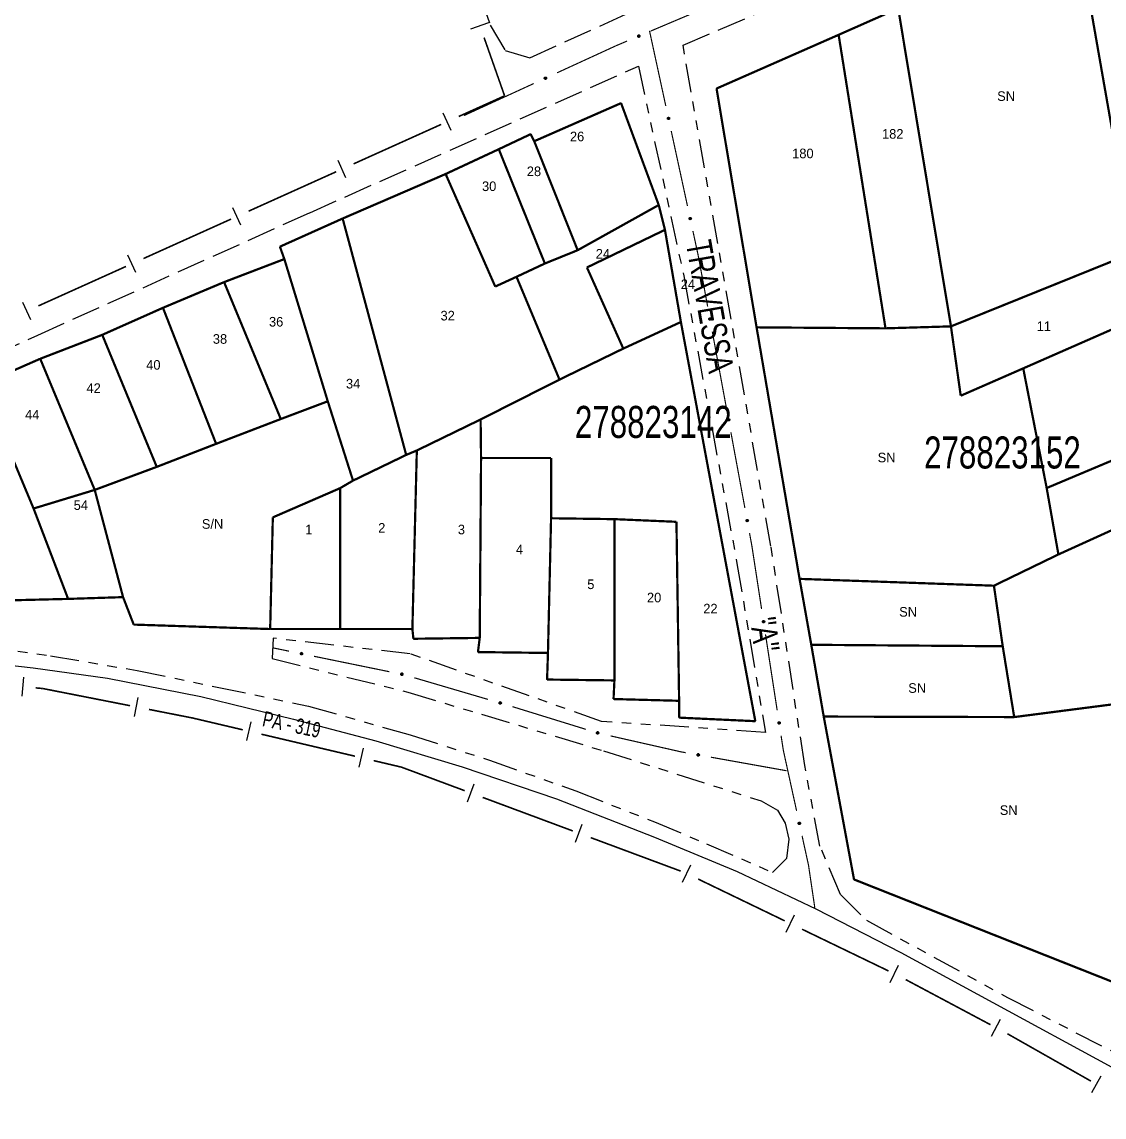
# Model space of a CAD drawing. Extents: x 205807 to 207855, y 4874692 to 4876446.
# Drawn here: x 205951.2 to 206120.2, y 4875105.5 to 4875276.6 of the extents above; entities that cross this region are included whole.
import ezdxf
from ezdxf.enums import TextEntityAlignment as Align

# ---------------------------------------------------------------- set-up
doc = ezdxf.new("R2010")
doc.units = 0
doc.header["$LTSCALE"] = 1.5
doc.header["$MEASUREMENT"] = 0
doc.linetypes.add('TRACO_11', pattern=[8, 3, -1, 3, -1])
doc.linetypes.add('TRACO_25', pattern=[8, 3, -1, 1, -1, 1, -1])
for name, color, linetype in [('CD_MALHA_LOTES', 7, 'CONTINUOUS'), ('CD_TXT_QUADRA', 7, 'CONTINUOUS'), ('LM-LIM-SETORES-BAIRROS', 250, 'CONTINUOUS'), ('RU-QUADRA', 210, 'CONTINUOUS'), ('SV-EIXO-RUA-N-PAV', 6, 'CONTINUOUS'), ('SV-EIXO-RUA-PAV', 20, 'CONTINUOUS'), ('SV-FX-DOM-EST', 20, 'CONTINUOUS'), ('SV-ROD-ESTADUAIS', 20, 'CONTINUOUS'), ('SV-RUA-NAO-PAV', 7, 'CONTINUOUS'), ('SV-RUA-PAVIM', 7, 'CONTINUOUS'), ('SV-TXT-ROD-EST', 7, 'CONTINUOUS'), ('SV-TXT-RUA-N-PAV', 7, 'CONTINUOUS'), ('Th_NmrPort', 1, 'CONTINUOUS')]:
    doc.layers.add(name, color=color, linetype=linetype)
doc.styles.add('ARIAL', font='ARIAL.SHX')

msp = doc.modelspace()

# ---------------------------------------------------------------- linework, layer by layer
at = {"layer": 'CD_MALHA_LOTES', "linetype": 'Continuous', "const_width": 0.35, "flags": 128}
for points in [[(206115.923792, 4875291.033354), (206124.771216, 4875240.542019)], [(206078.703593, 4875274.55884), (206088.008643, 4875278.677468)], [(206096.2459, 4875229.025113), (206088.008643, 4875278.677468)], [(206059.635868, 4875266.169041), (206078.703593, 4875274.55884)], [(206086.0256, 4875228.72003), (206078.703593, 4875274.55884)], [(206065.890082, 4875228.872571), (206059.635868, 4875266.169041)], [(206031.164807, 4875257.941219), (206044.726873, 4875263.891922)], [(206044.726873, 4875263.891922), (206050.608382, 4875247.977252)], [(206025.629269, 4875256.695723), (206030.611253, 4875259.048327)], [(206030.611253, 4875259.048327), (206031.164807, 4875257.941219)], [(206037.94584, 4875240.919442), (206031.164807, 4875257.941219)], [(206017.325963, 4875252.820847), (206025.629269, 4875256.695723)], [(206032.825468, 4875238.843615), (206025.629269, 4875256.695723)], [(206001.24346, 4875245.869037), (206017.325963, 4875252.820847)], [(206025.075716, 4875235.245516), (206017.325963, 4875252.820847)], [(206050.608382, 4875247.977252), (206037.94584, 4875240.919442)], [(206050.608382, 4875247.977252), (206051.577101, 4875244.102376)], [(205991.447326, 4875241.472996), (206001.24346, 4875245.869037)], [(206011.167678, 4875208.951713), (206001.24346, 4875245.869037)], [(206039.397446, 4875238.225284), (206051.577101, 4875244.102376)], [(206051.577101, 4875244.102376), (206054.068093, 4875229.709979)], [(205992.139268, 4875239.535558), (205991.447326, 4875241.472996)], [(206032.825468, 4875238.843615), (206037.94584, 4875240.919442)], [(206096.2459, 4875229.025113), (206124.771216, 4875240.542019)], [(205982.728854, 4875235.937458), (205992.139268, 4875239.535558)], [(205998.920301, 4875217.324214), (205992.139268, 4875239.535558)], [(206028.397038, 4875236.767789), (206032.825468, 4875238.843615)], [(206045.072845, 4875225.558326), (206039.397446, 4875238.225284)], [(206028.397038, 4875236.767789), (206025.075716, 4875235.245516)], [(206035.108877, 4875220.71473), (206028.397038, 4875236.767789)], [(205973.180052, 4875231.924194), (205982.728854, 4875235.937458)], [(205991.585714, 4875214.556445), (205982.728854, 4875235.937458)], [(205963.700445, 4875227.703346), (205973.180052, 4875231.924194)], [(205981.483358, 4875210.681569), (205973.180052, 4875231.924194)], [(206054.068093, 4875229.709979), (206045.072845, 4875225.558326)], [(206054.068093, 4875229.709979), (206065.692721, 4875167.365988)], [(206107.533993, 4875222.465816), (206126.296634, 4875230.703073)], [(205954.013254, 4875223.966859), (205963.700445, 4875227.703346)], [(205972.211333, 4875207.083469), (205963.700445, 4875227.703346)], [(206072.601921, 4875189.593058), (206065.890082, 4875228.872571)], [(206065.890082, 4875228.872571), (206086.0256, 4875228.72003)], [(206096.2459, 4875229.025113), (206086.0256, 4875228.72003)], [(206097.771318, 4875218.194645), (206096.2459, 4875229.025113)], [(206045.072845, 4875225.558326), (206035.108877, 4875220.71473)], [(205944.879617, 4875219.953594), (205954.013254, 4875223.966859)], [(205962.524143, 4875203.48537), (205954.013254, 4875223.966859)], [(206107.533993, 4875222.465816), (206097.771318, 4875218.194645)], [(206111.194996, 4875203.779446), (206107.533993, 4875222.465816)], [(205952.975341, 4875200.579213), (205944.879617, 4875219.953594)], [(206022.792306, 4875214.487251), (206035.108877, 4875220.71473)], [(205998.920301, 4875217.324214), (205991.585714, 4875214.556445)], [(206002.864372, 4875204.938449), (205998.920301, 4875217.324214)], [(205991.585714, 4875214.556445), (205981.483358, 4875210.681569)], [(206012.828339, 4875209.643655), (206022.792306, 4875214.487251)], [(206022.861501, 4875208.467354), (206022.792306, 4875214.487251)], [(205981.483358, 4875210.681569), (205972.211333, 4875207.083469)], [(206111.194996, 4875203.779446), (206129.500012, 4875211.482806)], [(206002.864372, 4875204.938449), (206011.167678, 4875208.951713)], [(206012.828339, 4875209.643655), (206011.167678, 4875208.951713)], [(206012.136397, 4875181.758386), (206012.828339, 4875209.643655)], [(206022.653918, 4875180.374501), (206022.861501, 4875208.467354)], [(206033.794187, 4875208.467354), (206022.861501, 4875208.467354)], [(206033.794187, 4875199.05694), (206033.794187, 4875208.467354)], [(205962.524143, 4875203.48537), (205972.211333, 4875207.083469)], [(205990.340218, 4875199.195329), (206000.857739, 4875203.762147)], [(206000.857739, 4875203.762147), (206002.864372, 4875204.938449)], [(206000.857739, 4875181.758386), (206000.857739, 4875203.762147)], [(206113.025498, 4875193.406603), (206111.194996, 4875203.779446)], [(205952.975341, 4875200.579213), (205962.524143, 4875203.48537)], [(205966.952573, 4875186.740369), (205962.524143, 4875203.48537)], [(205958.37249, 4875186.463593), (205952.975341, 4875200.579213)], [(206131.330514, 4875201.720131), (206113.025498, 4875193.406603)], [(205989.925053, 4875181.758386), (205990.340218, 4875199.195329)], [(206033.309828, 4875178.021898), (206033.794187, 4875199.05694)], [(206033.794187, 4875199.05694), (206043.68896, 4875198.918552)], [(206043.68896, 4875173.731856), (206043.68896, 4875198.918552)], [(206043.68896, 4875198.918552), (206053.376151, 4875198.503386)], [(206053.376151, 4875198.503386), (206053.791316, 4875170.548922)], [(206102.957739, 4875188.525266), (206113.025498, 4875193.406603)], [(206074.432423, 4875179.296487), (206072.601921, 4875189.593058)], [(206072.601921, 4875189.593058), (206102.957739, 4875188.525266)], [(206104.330615, 4875179.067674), (206102.957739, 4875188.525266)], [(205966.952573, 4875186.740369), (205958.37249, 4875186.463593)], [(205968.613234, 4875182.450328), (205966.952573, 4875186.740369)], [(205958.37249, 4875186.463593), (205947.163027, 4875186.186816)], [(205989.925053, 4875181.758386), (205968.613234, 4875182.450328)], [(206000.857739, 4875181.758386), (205989.925053, 4875181.758386)], [(206012.136397, 4875181.758386), (206000.857739, 4875181.758386)], [(206012.295079, 4875180.236384), (206012.136397, 4875181.758386)], [(206022.653918, 4875180.374501), (206012.274785, 4875180.236113)], [(206012.274785, 4875180.236113), (206012.295079, 4875180.236384)], [(206022.377141, 4875178.160286), (206022.653918, 4875180.374501)], [(206033.309828, 4875178.021898), (206022.377141, 4875178.160286)], [(206076.377331, 4875168.084665), (206074.432423, 4875179.296487)], [(206074.432423, 4875179.296487), (206104.330615, 4875179.067674)], [(206106.122981, 4875168.008394), (206104.330615, 4875179.067674)], [(206033.171439, 4875173.870245), (206033.309828, 4875178.021898)], [(206043.68896, 4875173.731856), (206033.171439, 4875173.870245)], [(206043.550572, 4875170.825699), (206043.68896, 4875173.731856)], [(206136.822018, 4875171.974481), (206106.122981, 4875168.008394)], [(206053.791316, 4875170.548922), (206043.550572, 4875170.825699)], [(206053.791316, 4875167.919542), (206053.791316, 4875170.548922)], [(206065.692721, 4875167.365988), (206053.791316, 4875167.919542)], [(206076.377331, 4875168.084665), (206106.122981, 4875168.008394)], [(206081.106127, 4875142.64832), (206076.377331, 4875168.084665)], [(206145.898255, 4875116.983162), (206081.106127, 4875142.64832)]]:
    msp.add_lwpolyline(points, dxfattribs=at)
at = {"layer": 'LM-LIM-SETORES-BAIRROS'}
for points in [[(206021.256355, 4875275.508403), (206024.086061, 4875276.504778)], [(206018.166315, 4875259.614325), (206016.933817, 4875262.349457)], [(206001.755521, 4875252.219338), (206000.523023, 4875254.95447)], [(205985.344727, 4875244.82435), (205984.112229, 4875247.559482)], [(205968.933933, 4875237.429363), (205967.701435, 4875240.164495)], [(205952.523139, 4875230.034375), (205951.290641, 4875232.769507)], [(205951.184711, 4875171.26004), (205951.462581, 4875174.247144)], [(205968.740594, 4875168.118712), (205969.31966, 4875171.062296)], [(205986.277677, 4875164.329996), (205986.964795, 4875167.250247)], [(206003.799186, 4875160.207288), (206004.486304, 4875163.127539)], [(206020.721995, 4875154.754113), (206021.768693, 4875157.565594)], [(206037.590878, 4875148.473923), (206038.637576, 4875151.285404)], [(206054.320864, 4875142.224908), (206055.625111, 4875144.926563)], [(206070.530794, 4875134.399425), (206071.835041, 4875137.10108)], [(206086.740723, 4875126.573942), (206088.04497, 4875129.275597)], [(206102.590718, 4875118.169711), (206104.000472, 4875120.817842)], [(206118.238537, 4875109.356), (206119.718547, 4875111.965516)]]:
    msp.add_lwpolyline(points, dxfattribs=at)
at = {"layer": 'LM-LIM-SETORES-BAIRROS', "const_width": 0.25}
for points in [[(206023.335458, 4875274.12012), (206026.324584, 4875265.631002)], [(206026.324584, 4875265.631002), (206026.53584, 4875265.031036)], [(206019.373488, 4875261.803557), (206025.755463, 4875264.679385)], [(206025.755463, 4875264.679385), (206026.53584, 4875265.031036)], [(206002.962694, 4875254.408569), (206016.638356, 4875260.571059)], [(205986.5519, 4875247.013582), (206000.227562, 4875253.176071)], [(205970.141106, 4875239.618594), (205983.816768, 4875245.781084)], [(205953.730312, 4875232.223607), (205967.405974, 4875238.386096)], [(205953.315048, 4875172.568345), (205954.310749, 4875172.475722)], [(205954.310749, 4875172.475722), (205954.411005, 4875172.466397)], [(205954.411005, 4875172.466397), (205968.048932, 4875169.783526)], [(205970.992516, 4875169.20446), (205976.879683, 4875168.046329)], [(205976.879683, 4875168.046329), (205977.810973, 4875167.863125)], [(205977.810973, 4875167.863125), (205985.647819, 4875166.019161)], [(205988.56807, 4875165.332043), (206003.169328, 4875161.896453)], [(206006.089579, 4875161.209335), (206009.983248, 4875160.293177)], [(206009.983248, 4875160.293177), (206010.417486, 4875160.191004)], [(206010.417486, 4875160.191004), (206020.308184, 4875156.508753)], [(206023.119664, 4875155.462055), (206037.177067, 4875150.228563)], [(206039.988547, 4875149.181864), (206054.04595, 4875143.948373)], [(206056.774091, 4875142.706238), (206070.282366, 4875136.185002)], [(206072.984021, 4875134.880755), (206086.492295, 4875128.359519)], [(206089.172232, 4875127.012461), (206102.412885, 4875119.963694)], [(206105.061015, 4875118.553941), (206105.06868, 4875118.549861)], [(206105.06868, 4875118.549861), (206118.108704, 4875111.154095)]]:
    msp.add_lwpolyline(points, dxfattribs=at)
at = {"layer": 'RU-QUADRA', "linetype": 'Continuous', "const_width": 0.18, "flags": 128}
msp.add_lwpolyline([(206059.635868, 4875266.169041), (206065.890082, 4875228.872571), (206072.601921, 4875189.593058), (206074.432423, 4875179.296487), (206076.377331, 4875168.084665), (206081.106127, 4875142.64832), (206145.898255, 4875116.983162), (206136.822018, 4875171.974481), (206131.330514, 4875201.720131), (206129.500012, 4875211.482806), (206126.296634, 4875230.703073), (206124.771216, 4875240.542019), (206115.923792, 4875291.033354), (206088.008643, 4875278.677468), (206078.703593, 4875274.55884)], close=True, dxfattribs=at)
msp.add_lwpolyline([(205944.879617, 4875219.953594), (205954.013254, 4875223.966859), (205963.700445, 4875227.703346), (205973.180052, 4875231.924194), (205982.728854, 4875235.937458), (205992.139268, 4875239.535558), (205991.447326, 4875241.472996), (206001.24346, 4875245.869037), (206017.325963, 4875252.820847), (206025.629269, 4875256.695723), (206030.611253, 4875259.048327), (206031.164807, 4875257.941219), (206044.726873, 4875263.891922), (206050.608382, 4875247.977252), (206051.577101, 4875244.102376), (206054.068093, 4875229.709979), (206065.692721, 4875167.365988), (206053.791316, 4875167.919542), (206053.791316, 4875170.548922), (206043.550572, 4875170.825699), (206043.68896, 4875173.731856), (206033.171439, 4875173.870245), (206033.309828, 4875178.021898), (206022.377141, 4875178.160286), (206022.653918, 4875180.374501), (206012.295079, 4875180.236384), (206012.136397, 4875181.758386), (206000.857739, 4875181.758386), (205989.925053, 4875181.758386), (205968.613234, 4875182.450328), (205966.952573, 4875186.740369), (205958.37249, 4875186.463593), (205947.163027, 4875186.186816)], dxfattribs=at)
at = {"layer": 'SV-EIXO-RUA-N-PAV', "const_width": 0.18}
for points in [[(206049.167106, 4875275.183451), (206051.709452, 4875263.455856)], [(206052.5569, 4875259.546658), (206055.099246, 4875247.819063)], [(206055.946694, 4875243.909865), (206056.582281, 4875240.977966)], [(206056.582281, 4875240.977966), (206056.788824, 4875240.025202)], [(206056.788824, 4875240.025202), (206058.247038, 4875232.133692)], [(206058.973864, 4875228.200281), (206061.154342, 4875216.400047)], [(206061.881168, 4875212.466636), (206064.061646, 4875200.666402)], [(206064.788472, 4875196.732991), (206064.970178, 4875195.749638)], [(206064.970178, 4875195.749638), (206065.148128, 4875194.786617)], [(206065.148128, 4875194.786617), (206066.671844, 4875184.882465)], [(206067.280072, 4875180.928978), (206069.104759, 4875169.068517)], [(205990.901731, 4875178.704084), (205990.406117, 4875178.805595)], [(205992.861056, 4875178.302777), (205990.901731, 4875178.704084)], [(206008.535651, 4875175.092317), (205996.779705, 4875177.500162)], [(206023.932674, 4875170.767113), (206012.420288, 4875174.15311)], [(206039.233981, 4875166.091501), (206027.76915, 4875169.635177)], [(206054.084343, 4875162.578711), (206043.097312, 4875165.066341)], [(206069.712987, 4875165.115031), (206070.017102, 4875163.138287)], [(206070.017102, 4875163.138287), (206070.065365, 4875162.824573)], [(206070.065365, 4875162.824573), (206072.138369, 4875153.366492)], [(206054.807703, 4875162.449155), (206054.084343, 4875162.578711)], [(206070.557089, 4875159.628369), (206058.745049, 4875161.743958)], [(206072.994753, 4875149.459241), (206073.851137, 4875145.551991)], [(206073.851137, 4875145.551991), (206073.999155, 4875144.876656)], [(206073.999155, 4875144.876656), (206074.923677, 4875138.636133)], [(206074.923677, 4875138.636133), (206074.982603, 4875138.238385)]]:
    msp.add_lwpolyline(points, dxfattribs=at)
at = {"layer": 'SV-EIXO-RUA-N-PAV'}
for points in [[(206052.210317, 4875261.664998), (206052.251813, 4875261.639112), (206052.282184, 4875261.608378), (206052.300137, 4875261.575455), (206052.308415, 4875261.542224), (206052.313055, 4875261.507274), (206052.309959, 4875261.471004), (206052.297606, 4875261.431511), (206052.27193, 4875261.389702), (206052.238402, 4875261.360659), (206052.207066, 4875261.341332), (206052.172912, 4875261.330704), (206052.138884, 4875261.326766), (206052.101316, 4875261.331228), (206052.061415, 4875261.344137), (206052.02, 4875261.370972), (206051.990432, 4875261.401306), (206051.973903, 4875261.433608), (206051.963437, 4875261.468011), (206051.959127, 4875261.50375), (206051.962372, 4875261.539335), (206051.975442, 4875261.579485), (206052.00247, 4875261.620012), (206052.032388, 4875261.649847), (206052.064449, 4875261.666825), (206052.098551, 4875261.676367), (206052.133549, 4875261.681447), (206052.170138, 4875261.679853), (206052.210317, 4875261.664998)], [(206055.600111, 4875246.028205), (206055.641608, 4875246.002319), (206055.671978, 4875245.971585), (206055.689931, 4875245.938662), (206055.698209, 4875245.905431), (206055.702849, 4875245.870481), (206055.699753, 4875245.834211), (206055.6874, 4875245.794718), (206055.661725, 4875245.752909), (206055.628197, 4875245.723866), (206055.59686, 4875245.704539), (206055.562706, 4875245.693911), (206055.528678, 4875245.689973), (206055.49111, 4875245.694435), (206055.451209, 4875245.707344), (206055.409794, 4875245.734179), (206055.380226, 4875245.764514), (206055.363697, 4875245.796815), (206055.353231, 4875245.831219), (206055.348922, 4875245.866957), (206055.352166, 4875245.902542), (206055.365236, 4875245.942693), (206055.392264, 4875245.983219), (206055.422182, 4875246.013054), (206055.454243, 4875246.030032), (206055.488345, 4875246.039574), (206055.523344, 4875246.044654), (206055.559932, 4875246.04306), (206055.600111, 4875246.028205)], [(206058.692591, 4875230.328278), (206058.733272, 4875230.301127), (206058.762683, 4875230.269475), (206058.779615, 4875230.236014), (206058.786867, 4875230.202545), (206058.79043, 4875230.167468), (206058.78622, 4875230.131312), (206058.772658, 4875230.092216), (206058.745709, 4875230.051217), (206058.711304, 4875230.023219), (206058.679388, 4875230.004864), (206058.644923, 4875229.995293), (206058.61079, 4875229.992402), (206058.573377, 4875229.998018), (206058.533892, 4875230.012148), (206058.493321, 4875230.040244), (206058.4647, 4875230.071473), (206058.449173, 4875230.104268), (206058.43977, 4875230.138977), (206058.436561, 4875230.174831), (206058.440899, 4875230.210299), (206058.455198, 4875230.250029), (206058.483459, 4875230.289705), (206058.51428, 4875230.318606), (206058.546848, 4875230.33459), (206058.581228, 4875230.343078), (206058.616366, 4875230.34708), (206058.652888, 4875230.344361), (206058.692591, 4875230.328278)], [(206061.599895, 4875214.594633), (206061.640576, 4875214.567483), (206061.669987, 4875214.53583), (206061.686919, 4875214.502369), (206061.694171, 4875214.4689), (206061.697734, 4875214.433823), (206061.693524, 4875214.397667), (206061.679962, 4875214.358571), (206061.653013, 4875214.317572), (206061.618608, 4875214.289574), (206061.586692, 4875214.271219), (206061.552227, 4875214.261648), (206061.518094, 4875214.258757), (206061.480681, 4875214.264373), (206061.441196, 4875214.278503), (206061.400625, 4875214.306599), (206061.372004, 4875214.337828), (206061.356477, 4875214.370623), (206061.347074, 4875214.405332), (206061.343865, 4875214.441186), (206061.348203, 4875214.476654), (206061.362501, 4875214.516384), (206061.390763, 4875214.55606), (206061.421584, 4875214.584961), (206061.454152, 4875214.600945), (206061.488532, 4875214.609434), (206061.52367, 4875214.613435), (206061.560192, 4875214.610716), (206061.599895, 4875214.594633)], [(206064.507199, 4875198.860988), (206064.54788, 4875198.833838), (206064.577291, 4875198.802185), (206064.594223, 4875198.768724), (206064.601475, 4875198.735255), (206064.605038, 4875198.700179), (206064.600828, 4875198.664022), (206064.587266, 4875198.624927), (206064.560317, 4875198.583927), (206064.525912, 4875198.555929), (206064.493996, 4875198.537575), (206064.459531, 4875198.528003), (206064.425398, 4875198.525112), (206064.387985, 4875198.530728), (206064.3485, 4875198.544858), (206064.307929, 4875198.572954), (206064.279308, 4875198.604183), (206064.263781, 4875198.636978), (206064.254377, 4875198.671687), (206064.251169, 4875198.707541), (206064.255507, 4875198.743009), (206064.269805, 4875198.782739), (206064.298067, 4875198.822415), (206064.328888, 4875198.851316), (206064.361456, 4875198.8673), (206064.395836, 4875198.875789), (206064.430974, 4875198.87979), (206064.467496, 4875198.877071), (206064.507199, 4875198.860988)], [(206067.062911, 4875183.06447), (206067.102757, 4875183.036109), (206067.131203, 4875183.003586), (206067.147121, 4875182.969631), (206067.153364, 4875182.935959), (206067.15587, 4875182.900791), (206067.150575, 4875182.864777), (206067.135843, 4875182.826108), (206067.107674, 4875182.785937), (206067.072442, 4875182.758987), (206067.039989, 4875182.7416), (206067.005252, 4875182.733069), (206066.971048, 4875182.731206), (206066.93382, 4875182.737943), (206066.894778, 4875182.753255), (206066.855071, 4875182.782558), (206066.827402, 4875182.814633), (206066.812867, 4875182.84788), (206066.804512, 4875182.882856), (206066.802383, 4875182.91879), (206066.807785, 4875182.954113), (206066.823272, 4875182.993394), (206066.852713, 4875183.032202), (206066.88439, 4875183.060164), (206066.917423, 4875183.075161), (206066.952043, 4875183.082612), (206066.987285, 4875183.085555), (206067.023709, 4875183.081739), (206067.062911, 4875183.06447)], [(205994.93905, 4875177.764798), (205994.898617, 4875177.737281), (205994.858239, 4875177.7219), (205994.82087, 4875177.718765), (205994.787126, 4875177.724604), (205994.753276, 4875177.734467), (205994.721343, 4875177.75194), (205994.690196, 4875177.779184), (205994.662308, 4875177.81955), (205994.649271, 4875177.861949), (205994.644237, 4875177.898421), (205994.6483, 4875177.933958), (205994.658432, 4875177.966681), (205994.677679, 4875177.999251), (205994.705596, 4875178.030546), (205994.746865, 4875178.057605), (205994.786553, 4875178.072413), (205994.822778, 4875178.074497), (205994.858479, 4875178.070185), (205994.892916, 4875178.059702), (205994.924164, 4875178.04237), (205994.955622, 4875178.014205), (205994.98179, 4875177.973118), (205994.997011, 4875177.933703), (205994.999602, 4875177.897517), (205994.994567, 4875177.862464), (205994.985087, 4875177.828393), (205994.96886, 4875177.795562), (205994.93905, 4875177.764798)], [(206010.613646, 4875174.554338), (206010.573212, 4875174.526821), (206010.532835, 4875174.51144), (206010.495466, 4875174.508305), (206010.461721, 4875174.514145), (206010.427872, 4875174.524007), (206010.395938, 4875174.54148), (206010.364792, 4875174.568724), (206010.336904, 4875174.609091), (206010.323866, 4875174.651489), (206010.318832, 4875174.687961), (206010.322895, 4875174.723498), (206010.333027, 4875174.756221), (206010.352274, 4875174.788791), (206010.380191, 4875174.820086), (206010.42146, 4875174.847146), (206010.461149, 4875174.861953), (206010.497374, 4875174.864037), (206010.533075, 4875174.859726), (206010.567511, 4875174.849243), (206010.598759, 4875174.83191), (206010.630218, 4875174.803745), (206010.656386, 4875174.762659), (206010.671606, 4875174.723243), (206010.674198, 4875174.687057), (206010.669162, 4875174.652005), (206010.659683, 4875174.617934), (206010.643455, 4875174.585102), (206010.613646, 4875174.554338)], [(206025.958187, 4875170.056631), (206025.915586, 4875170.032606), (206025.87406, 4875170.020668), (206025.83656, 4875170.02068), (206025.803425, 4875170.029331), (206025.770522, 4875170.041999), (206025.740168, 4875170.062091), (206025.711417, 4875170.091853), (206025.687016, 4875170.134417), (206025.677583, 4875170.17776), (206025.675627, 4875170.214526), (206025.682659, 4875170.249597), (206025.695502, 4875170.281354), (206025.717414, 4875170.312194), (206025.747859, 4875170.341035), (206025.791254, 4875170.364536), (206025.832045, 4875170.37596), (206025.868317, 4875170.374996), (206025.90353, 4875170.367704), (206025.936965, 4875170.354368), (206025.966648, 4875170.334474), (206025.995632, 4875170.303768), (206026.018259, 4875170.26063), (206026.030118, 4875170.220076), (206026.029664, 4875170.1838), (206026.021704, 4875170.149294), (206026.009399, 4875170.116139), (206025.990473, 4875170.084785), (206025.958187, 4875170.056631)], [(206069.495826, 4875167.250522), (206069.535672, 4875167.222161), (206069.564118, 4875167.189639), (206069.580036, 4875167.155684), (206069.586278, 4875167.122012), (206069.588785, 4875167.086844), (206069.58349, 4875167.05083), (206069.568758, 4875167.012161), (206069.540589, 4875166.97199), (206069.505357, 4875166.945039), (206069.472904, 4875166.927652), (206069.438167, 4875166.919121), (206069.403963, 4875166.917259), (206069.366735, 4875166.923996), (206069.327693, 4875166.939308), (206069.287986, 4875166.968611), (206069.260317, 4875167.000686), (206069.245782, 4875167.033933), (206069.237427, 4875167.068909), (206069.235298, 4875167.104843), (206069.2407, 4875167.140165), (206069.256187, 4875167.179447), (206069.285628, 4875167.218255), (206069.317304, 4875167.246217), (206069.350338, 4875167.261214), (206069.384958, 4875167.268665), (206069.4202, 4875167.271608), (206069.456624, 4875167.267792), (206069.495826, 4875167.250522)], [(206041.158429, 4875165.381453), (206041.115503, 4875165.358014), (206041.073817, 4875165.346647), (206041.036321, 4875165.347173), (206041.003307, 4875165.356279), (206040.970582, 4875165.369398), (206040.940506, 4875165.389904), (206040.912167, 4875165.420057), (206040.888352, 4875165.462953), (206040.879514, 4875165.506421), (206040.878064, 4875165.54321), (206040.885576, 4875165.578182), (206040.898853, 4875165.609759), (206040.921187, 4875165.640296), (206040.952025, 4875165.668716), (206040.995738, 4875165.691619), (206041.036682, 4875165.702483), (206041.072937, 4875165.701021), (206041.108047, 4875165.693246), (206041.141296, 4875165.679452), (206041.170703, 4875165.659153), (206041.199263, 4875165.628052), (206041.221296, 4875165.584608), (206041.232597, 4875165.543895), (206041.231645, 4875165.507629), (206041.223212, 4875165.473235), (206041.210453, 4875165.440252), (206041.191099, 4875165.409161), (206041.158429, 4875165.381453)], [(206056.898399, 4875161.962869), (206056.85866, 4875161.934359), (206056.818677, 4875161.917981), (206056.781397, 4875161.91392), (206056.747518, 4875161.918921), (206056.713434, 4875161.927942), (206056.681077, 4875161.944617), (206056.649264, 4875161.97108), (206056.620385, 4875162.010743), (206056.606299, 4875162.052805), (206056.600362, 4875162.089141), (206056.603543, 4875162.124768), (206056.612861, 4875162.157732), (206056.631294, 4875162.19077), (206056.658427, 4875162.222747), (206056.699012, 4875162.250822), (206056.738321, 4875162.266609), (206056.774483, 4875162.26959), (206056.81028, 4875162.266166), (206056.844966, 4875162.25654), (206056.876634, 4875162.239987), (206056.908781, 4875162.212611), (206056.93596, 4875162.172186), (206056.952153, 4875162.13316), (206056.955642, 4875162.097049), (206056.951476, 4875162.061883), (206056.942845, 4875162.027587), (206056.927436, 4875161.994364), (206056.898399, 4875161.962869)], [(206072.643328, 4875151.576783), (206072.684883, 4875151.550992), (206072.715324, 4875151.520328), (206072.733352, 4875151.487446), (206072.741706, 4875151.454234), (206072.746426, 4875151.419295), (206072.743413, 4875151.383018), (206072.73115, 4875151.343496), (206072.705571, 4875151.301629), (206072.672109, 4875151.27251), (206072.640817, 4875151.253111), (206072.606687, 4875151.242405), (206072.572668, 4875151.238389), (206072.53509, 4875151.242765), (206072.49516, 4875151.255583), (206072.453683, 4875151.282324), (206072.424046, 4875151.31259), (206072.407444, 4875151.344854), (206072.396899, 4875151.379233), (206072.392507, 4875151.414962), (206072.395671, 4875151.450554), (206072.408649, 4875151.490734), (206072.435584, 4875151.531322), (206072.465434, 4875151.561226), (206072.497456, 4875151.578277), (206072.531536, 4875151.587897), (206072.566523, 4875151.593057), (206072.603115, 4875151.591546), (206072.643328, 4875151.576783)]]:
    msp.add_lwpolyline(points, close=True, dxfattribs=at)
for points in [[(206051.959127, 4875261.50375), (206051.990432, 4875261.401306)], [(206051.96229, 4875261.517436), (206052.003378, 4875261.392306)], [(206051.962372, 4875261.539335), (206052.02, 4875261.370972)], [(206051.972399, 4875261.554532), (206052.03861, 4875261.365038)], [(206051.975442, 4875261.579485), (206052.061415, 4875261.344137)], [(206051.991264, 4875261.59632), (206052.08022, 4875261.340549)], [(206052.00247, 4875261.620012), (206052.101316, 4875261.331228)], [(206052.01691, 4875261.632596), (206052.118073, 4875261.333397)], [(206052.032388, 4875261.649847), (206052.138884, 4875261.326766)], [(206052.048402, 4875261.654782), (206052.154768, 4875261.331578)], [(206052.064449, 4875261.666825), (206052.172912, 4875261.330704)], [(206052.081629, 4875261.668966), (206052.187063, 4875261.337183)], [(206052.098551, 4875261.676367), (206052.207066, 4875261.341332)], [(206052.117923, 4875261.675438), (206052.223423, 4875261.356235)], [(206052.133549, 4875261.681447), (206052.238402, 4875261.360659)], [(206052.152708, 4875261.675997), (206052.254626, 4875261.379754)], [(206052.170138, 4875261.679853), (206052.27193, 4875261.389702)], [(206052.188648, 4875261.671222), (206052.282183, 4875261.413652)], [(206052.210317, 4875261.664998), (206052.297606, 4875261.431511)], [(206052.232347, 4875261.649979), (206052.301804, 4875261.458396)], [(206052.251813, 4875261.639112), (206052.309959, 4875261.471004)], [(206052.269202, 4875261.621667), (206052.308667, 4875261.497582)], [(206052.282184, 4875261.608378), (206052.313055, 4875261.507274)], [(206055.348922, 4875245.866957), (206055.380226, 4875245.764514)], [(206055.352084, 4875245.880643), (206055.393172, 4875245.755513)], [(206055.352166, 4875245.902542), (206055.409794, 4875245.734179)], [(206055.362193, 4875245.917739), (206055.428404, 4875245.728245)], [(206055.365236, 4875245.942693), (206055.451209, 4875245.707344)], [(206055.381059, 4875245.959527), (206055.470015, 4875245.703756)], [(206055.392264, 4875245.983219), (206055.49111, 4875245.694435)], [(206055.406704, 4875245.995803), (206055.507867, 4875245.696604)], [(206055.422182, 4875246.013054), (206055.528678, 4875245.689973)], [(206055.438196, 4875246.017989), (206055.544563, 4875245.694785)], [(206055.454243, 4875246.030032), (206055.562706, 4875245.693911)], [(206055.471423, 4875246.032173), (206055.576857, 4875245.70039)], [(206055.488345, 4875246.039574), (206055.59686, 4875245.704539)], [(206055.507718, 4875246.038645), (206055.613217, 4875245.719442)], [(206055.523344, 4875246.044654), (206055.628197, 4875245.723866)], [(206055.542502, 4875246.039204), (206055.64442, 4875245.742961)], [(206055.559932, 4875246.04306), (206055.661725, 4875245.752909)], [(206055.578442, 4875246.03443), (206055.671977, 4875245.776859)], [(206055.600111, 4875246.028205), (206055.6874, 4875245.794718)], [(206055.622142, 4875246.013186), (206055.691598, 4875245.821603)], [(206055.641608, 4875246.002319), (206055.699753, 4875245.834211)], [(206055.658996, 4875245.984874), (206055.698462, 4875245.860789)], [(206055.671978, 4875245.971585), (206055.702849, 4875245.870481)], [(206058.436561, 4875230.174831), (206058.4647, 4875230.071473)], [(206058.440143, 4875230.188413), (206058.477364, 4875230.062079)], [(206058.440899, 4875230.210299), (206058.493321, 4875230.040244)], [(206058.451388, 4875230.225181), (206058.511741, 4875230.03374)], [(206058.455198, 4875230.250029), (206058.533892, 4875230.012148)], [(206058.47153, 4875230.266369), (206058.552578, 4875230.007984)], [(206058.483459, 4875230.289705), (206058.573377, 4875229.998018)], [(206058.498279, 4875230.301839), (206058.590192, 4875229.99967)], [(206058.51428, 4875230.318606), (206058.61079, 4875229.992402)], [(206058.530438, 4875230.323046), (206058.626815, 4875229.996724)], [(206058.546848, 4875230.33459), (206058.644923, 4875229.995293)], [(206058.564086, 4875230.336201), (206058.659266, 4875230.001333)], [(206058.581228, 4875230.343078), (206058.679388, 4875230.004864)], [(206058.600562, 4875230.341554), (206058.696195, 4875230.019258)], [(206058.616366, 4875230.34708), (206058.711304, 4875230.023219)], [(206058.635347, 4875230.341043), (206058.728107, 4875230.041806)], [(206058.652888, 4875230.344361), (206058.745709, 4875230.051217)], [(206058.671124, 4875230.335166), (206058.756693, 4875230.074841)], [(206058.692591, 4875230.328278), (206058.772658, 4875230.092216)], [(206058.714149, 4875230.312588), (206058.777681, 4875230.11896)], [(206058.733272, 4875230.301127), (206058.78622, 4875230.131312)], [(206058.750115, 4875230.283156), (206058.785746, 4875230.157916)], [(206058.762683, 4875230.269475), (206058.79043, 4875230.167468)], [(206061.343865, 4875214.441186), (206061.372004, 4875214.337828)], [(206061.347447, 4875214.454768), (206061.384668, 4875214.328434)], [(206061.348203, 4875214.476654), (206061.400625, 4875214.306599)], [(206061.358692, 4875214.491536), (206061.419044, 4875214.300095)], [(206061.362501, 4875214.516384), (206061.441196, 4875214.278503)], [(206061.378834, 4875214.532724), (206061.459882, 4875214.274339)], [(206061.390763, 4875214.55606), (206061.480681, 4875214.264373)], [(206061.405583, 4875214.568194), (206061.497496, 4875214.266025)], [(206061.421584, 4875214.584961), (206061.518094, 4875214.258757)], [(206061.437742, 4875214.589401), (206061.534119, 4875214.263079)], [(206061.454152, 4875214.600945), (206061.552227, 4875214.261648)], [(206061.47139, 4875214.602556), (206061.56657, 4875214.267688)], [(206061.488532, 4875214.609434), (206061.586692, 4875214.271219)], [(206061.507866, 4875214.607909), (206061.603499, 4875214.285613)], [(206061.52367, 4875214.613435), (206061.618608, 4875214.289574)], [(206061.542651, 4875214.607398), (206061.635411, 4875214.308161)], [(206061.560192, 4875214.610716), (206061.653013, 4875214.317572)], [(206061.578428, 4875214.601521), (206061.663997, 4875214.341196)], [(206061.599895, 4875214.594633), (206061.679962, 4875214.358571)], [(206061.621453, 4875214.578943), (206061.684985, 4875214.385315)], [(206061.640576, 4875214.567483), (206061.693524, 4875214.397667)], [(206061.657419, 4875214.549511), (206061.69305, 4875214.424271)], [(206061.669987, 4875214.53583), (206061.697734, 4875214.433823)], [(206064.269805, 4875198.782739), (206064.3485, 4875198.544858)], [(206064.286138, 4875198.799079), (206064.367186, 4875198.540694)], [(206064.298067, 4875198.822415), (206064.387985, 4875198.530728)], [(206064.312887, 4875198.834549), (206064.4048, 4875198.53238)], [(206064.328888, 4875198.851316), (206064.425398, 4875198.525112)], [(206064.345046, 4875198.855756), (206064.441423, 4875198.529434)], [(206064.361456, 4875198.8673), (206064.459531, 4875198.528003)], [(206064.378693, 4875198.868911), (206064.473874, 4875198.534043)], [(206064.395836, 4875198.875789), (206064.493996, 4875198.537575)], [(206064.41517, 4875198.874264), (206064.510803, 4875198.551968)], [(206064.430974, 4875198.87979), (206064.525912, 4875198.555929)], [(206064.449955, 4875198.873753), (206064.542715, 4875198.574516)], [(206064.467496, 4875198.877071), (206064.560317, 4875198.583927)], [(206064.485732, 4875198.867876), (206064.571301, 4875198.607551)], [(206064.507199, 4875198.860988), (206064.587266, 4875198.624927)], [(206064.528757, 4875198.845298), (206064.592289, 4875198.65167)], [(206064.54788, 4875198.833838), (206064.600828, 4875198.664022)], [(206064.564723, 4875198.815866), (206064.600354, 4875198.690626)], [(206064.577291, 4875198.802185), (206064.605038, 4875198.700179)], [(206064.251169, 4875198.707541), (206064.279308, 4875198.604183)], [(206064.254751, 4875198.721123), (206064.291972, 4875198.594789)], [(206064.255507, 4875198.743009), (206064.307929, 4875198.572954)], [(206064.265996, 4875198.757891), (206064.326348, 4875198.566451)], [(206066.802383, 4875182.91879), (206066.827402, 4875182.814633)], [(206066.806372, 4875182.932259), (206066.839777, 4875182.804863)], [(206066.807785, 4875182.954113), (206066.855071, 4875182.782558)], [(206066.818717, 4875182.968672), (206066.873286, 4875182.775503)], [(206066.823272, 4875182.993394), (206066.894778, 4875182.753255)], [(206066.840088, 4875183.009236), (206066.913331, 4875182.74853)], [(206066.852713, 4875183.032202), (206066.93382, 4875182.737943)], [(206066.867891, 4875183.043886), (206066.950678, 4875182.73909)], [(206066.88439, 4875183.060164), (206066.971048, 4875182.731206)], [(206066.900674, 4875183.064116), (206066.987195, 4875182.735044)], [(206066.917423, 4875183.075161), (206067.005252, 4875182.733069)], [(206066.934702, 4875183.076254), (206067.019771, 4875182.738675)], [(206066.952043, 4875183.082612), (206067.039989, 4875182.7416)], [(206066.971323, 4875183.080507), (206067.057222, 4875182.755481)], [(206066.987285, 4875183.085555), (206067.072442, 4875182.758987)], [(206067.006077, 4875183.078951), (206067.089797, 4875182.77706)], [(206067.023709, 4875183.081739), (206067.107674, 4875182.785937)], [(206067.04166, 4875183.072), (206067.119364, 4875182.80922)], [(206067.062911, 4875183.06447), (206067.135843, 4875182.826108)], [(206067.083987, 4875183.048139), (206067.141668, 4875182.852688)], [(206067.102757, 4875183.036109), (206067.150575, 4875182.864777)], [(206067.119052, 4875183.017639), (206067.150901, 4875182.891384)], [(206067.131203, 4875183.003586), (206067.15587, 4875182.900791)], [(205994.994567, 4875177.862464), (205994.644237, 4875177.898421)], [(205994.999602, 4875177.897517), (205994.6483, 4875177.933958)], [(205994.994626, 4875177.880935), (205994.648515, 4875177.918396)], [(205994.985087, 4875177.828393), (205994.649271, 4875177.861949)], [(205994.985897, 4875177.845116), (205994.651269, 4875177.87744)], [(205994.995061, 4875177.91706), (205994.656423, 4875177.950205)], [(205994.997011, 4875177.933703), (205994.658432, 4875177.966681)], [(205994.972368, 4875177.813065), (205994.660192, 4875177.839398)], [(205994.96886, 4875177.795562), (205994.662308, 4875177.81955)], [(205994.987475, 4875177.954827), (205994.672899, 4875177.983045)], [(205994.98179, 4875177.973118), (205994.677679, 4875177.999251)], [(205994.953492, 4875177.78211), (205994.680082, 4875177.800503)], [(205994.93905, 4875177.764798), (205994.690196, 4875177.779184)], [(205994.964637, 4875177.992933), (205994.694722, 4875178.014789)], [(205994.955622, 4875178.014205), (205994.705596, 4875178.030546)], [(205994.916417, 4875177.750704), (205994.713099, 4875177.764491)], [(205994.898617, 4875177.737281), (205994.721343, 4875177.75194)], [(205994.93402, 4875178.027061), (205994.733924, 4875178.042974)], [(205994.875637, 4875177.728414), (205994.74618, 4875177.742394)], [(205994.924164, 4875178.04237), (205994.746865, 4875178.057605)], [(205994.858239, 4875177.7219), (205994.753276, 4875177.734467)], [(205994.904161, 4875178.051284), (205994.773093, 4875178.064201)], [(205994.892916, 4875178.059702), (205994.786553, 4875178.072413)], [(206010.630218, 4875174.803745), (206010.380191, 4875174.820086)], [(206010.608616, 4875174.816602), (206010.408519, 4875174.832514)], [(206010.598759, 4875174.83191), (206010.42146, 4875174.847146)], [(206010.578756, 4875174.840825), (206010.447688, 4875174.853741)], [(206010.567511, 4875174.849243), (206010.461149, 4875174.861953)], [(206010.669162, 4875174.652005), (206010.318832, 4875174.687961)], [(206010.674198, 4875174.687057), (206010.322895, 4875174.723498)], [(206010.669222, 4875174.670475), (206010.323111, 4875174.707937)], [(206010.659683, 4875174.617934), (206010.323866, 4875174.651489)], [(206010.660492, 4875174.634656), (206010.325865, 4875174.66698)], [(206010.669657, 4875174.7066), (206010.331019, 4875174.739745)], [(206010.671606, 4875174.723243), (206010.333027, 4875174.756221)], [(206010.646964, 4875174.602606), (206010.334787, 4875174.628938)], [(206010.643455, 4875174.585102), (206010.336904, 4875174.609091)], [(206010.662071, 4875174.744368), (206010.347495, 4875174.772585)], [(206010.656386, 4875174.762659), (206010.352274, 4875174.788791)], [(206010.628088, 4875174.57165), (206010.354678, 4875174.590043)], [(206010.613646, 4875174.554338), (206010.364792, 4875174.568724)], [(206010.639233, 4875174.782474), (206010.369318, 4875174.804329)], [(206010.591013, 4875174.540244), (206010.387695, 4875174.554031)], [(206010.573212, 4875174.526821), (206010.395938, 4875174.54148)], [(206010.550233, 4875174.517954), (206010.420776, 4875174.531934)], [(206010.532835, 4875174.51144), (206010.427872, 4875174.524007)], [(206026.021704, 4875170.149294), (206025.675627, 4875170.214526)], [(206026.009399, 4875170.116139), (206025.677583, 4875170.17776)], [(206026.011609, 4875170.132734), (206025.680874, 4875170.193029)], [(206026.023313, 4875170.167694), (206025.681567, 4875170.234072)], [(206026.029664, 4875170.1838), (206025.682659, 4875170.249597)], [(206025.995438, 4875170.101933), (206025.686573, 4875170.154373)], [(206025.990473, 4875170.084785), (206025.687016, 4875170.134417)], [(206026.026778, 4875170.203656), (206025.692117, 4875170.265105)], [(206026.030118, 4875170.220076), (206025.695502, 4875170.281354)], [(206025.97403, 4875170.072671), (206025.703129, 4875170.113945)], [(206026.022389, 4875170.241927), (206025.711291, 4875170.296446)], [(206025.958187, 4875170.056631), (206025.711417, 4875170.091853)], [(206026.018259, 4875170.26063), (206025.717414, 4875170.312194)], [(206025.93445, 4875170.044487), (206025.733006, 4875170.075289)], [(206026.00283, 4875170.281815), (206025.735702, 4875170.326247)], [(206025.915586, 4875170.032606), (206025.740168, 4875170.062091)], [(206025.995632, 4875170.303768), (206025.747859, 4875170.341035)], [(206025.891944, 4875170.025698), (206025.764116, 4875170.050494)], [(206025.87406, 4875170.020668), (206025.770522, 4875170.041999)], [(206025.975185, 4875170.318392), (206025.77713, 4875170.351042)], [(206025.966648, 4875170.334474), (206025.791254, 4875170.364536)], [(206025.947464, 4875170.345036), (206025.817942, 4875170.368907)], [(206025.936965, 4875170.354368), (206025.832045, 4875170.37596)], [(206069.235298, 4875167.104843), (206069.260317, 4875167.000686)], [(206069.239287, 4875167.118311), (206069.272692, 4875166.990915)], [(206069.2407, 4875167.140165), (206069.287986, 4875166.968611)], [(206069.251632, 4875167.154725), (206069.306201, 4875166.961556)], [(206069.256187, 4875167.179447), (206069.327693, 4875166.939308)], [(206069.273003, 4875167.195289), (206069.346245, 4875166.934583)], [(206069.285628, 4875167.218255), (206069.366735, 4875166.923996)], [(206069.300806, 4875167.229939), (206069.383593, 4875166.925143)], [(206069.317304, 4875167.246217), (206069.403963, 4875166.917259)], [(206069.333589, 4875167.250168), (206069.42011, 4875166.921097)], [(206069.350338, 4875167.261214), (206069.438167, 4875166.919121)], [(206069.367616, 4875167.262306), (206069.452686, 4875166.924728)], [(206069.384958, 4875167.268665), (206069.472904, 4875166.927652)], [(206069.404238, 4875167.26656), (206069.490137, 4875166.941534)], [(206069.4202, 4875167.271608), (206069.505357, 4875166.945039)], [(206069.438991, 4875167.265004), (206069.522712, 4875166.963112)], [(206069.456624, 4875167.267792), (206069.540589, 4875166.97199)], [(206069.474575, 4875167.258053), (206069.552279, 4875166.995273)], [(206069.495826, 4875167.250522), (206069.568758, 4875167.012161)], [(206069.516902, 4875167.234192), (206069.574583, 4875167.038741)], [(206069.535672, 4875167.222161), (206069.58349, 4875167.05083)], [(206069.551967, 4875167.203692), (206069.583816, 4875167.077437)], [(206069.564118, 4875167.189639), (206069.588785, 4875167.086844)], [(206041.223212, 4875165.473235), (206040.878064, 4875165.54321)], [(206041.210453, 4875165.440252), (206040.879514, 4875165.506421)], [(206041.212891, 4875165.456815), (206040.883015, 4875165.521643)], [(206041.225074, 4875165.491611), (206040.884271, 4875165.562673)], [(206041.231645, 4875165.507629), (206040.885576, 4875165.578182)], [(206041.196298, 4875165.426238), (206040.888182, 4875165.482912)], [(206041.191099, 4875165.409161), (206040.888352, 4875165.462953)], [(206041.229032, 4875165.527522), (206040.895246, 4875165.593558)], [(206041.232597, 4875165.543895), (206040.898853, 4875165.609759)], [(206041.174492, 4875165.397273), (206040.904182, 4875165.442262)], [(206041.158429, 4875165.381453), (206040.912167, 4875165.420057)], [(206041.225169, 4875165.565849), (206040.914848, 4875165.624633)], [(206041.221296, 4875165.584608), (206040.921187, 4875165.640296)], [(206041.134528, 4875165.369635), (206040.933526, 4875165.403199)], [(206041.206159, 4875165.606002), (206040.939665, 4875165.654096)], [(206041.115503, 4875165.358014), (206040.940506, 4875165.389904)], [(206041.199263, 4875165.628052), (206040.952025, 4875165.668716)], [(206041.091768, 4875165.351432), (206040.964293, 4875165.377979)], [(206041.073817, 4875165.346647), (206040.970582, 4875165.369398)], [(206041.179019, 4875165.642955), (206040.98143, 4875165.67832)], [(206041.170703, 4875165.659153), (206040.995738, 4875165.691619)], [(206041.151666, 4875165.669977), (206041.022484, 4875165.695624)], [(206041.141296, 4875165.679452), (206041.036682, 4875165.702483)], [(206056.951476, 4875162.061883), (206056.600362, 4875162.089141)], [(206056.955642, 4875162.097049), (206056.603543, 4875162.124768)], [(206056.951078, 4875162.080349), (206056.604144, 4875162.109217)], [(206056.942845, 4875162.027587), (206056.606299, 4875162.052805)], [(206056.943239, 4875162.044324), (206056.607913, 4875162.068341)], [(206056.950617, 4875162.116474), (206056.611261, 4875162.141212)], [(206056.952153, 4875162.13316), (206056.612861, 4875162.157732)], [(206056.93051, 4875162.011949), (206056.617776, 4875162.030532)], [(206056.927436, 4875161.994364), (206056.620385, 4875162.010743)], [(206056.942097, 4875162.154042), (206056.626918, 4875162.17445)], [(206056.93596, 4875162.172186), (206056.631294, 4875162.19077)], [(206056.912407, 4875161.980535), (206056.638625, 4875161.992142)], [(206056.918321, 4875162.19157), (206056.647947, 4875162.206725)], [(206056.898399, 4875161.962869), (206056.649264, 4875161.97108)], [(206056.908781, 4875162.212611), (206056.658427, 4875162.222747)], [(206056.876122, 4875161.948219), (206056.672525, 4875161.95696)], [(206056.85866, 4875161.934359), (206056.681077, 4875161.944617)], [(206056.886867, 4875162.224928), (206056.686437, 4875162.235874)], [(206056.876634, 4875162.239987), (206056.699012, 4875162.250822)], [(206056.835908, 4875161.924925), (206056.706144, 4875161.93569)], [(206056.818677, 4875161.917981), (206056.713434, 4875161.927942)], [(206056.856416, 4875162.248403), (206056.725068, 4875162.258066)], [(206056.844966, 4875162.25654), (206056.738321, 4875162.266609)], [(206072.392507, 4875151.414962), (206072.424046, 4875151.31259)], [(206072.395639, 4875151.428655), (206072.437013, 4875151.303619)], [(206072.395671, 4875151.450554), (206072.453683, 4875151.282324)], [(206072.405663, 4875151.465774), (206072.472307, 4875151.276432)], [(206072.408649, 4875151.490734), (206072.49516, 4875151.255583)], [(206072.424433, 4875151.507605), (206072.513973, 4875151.252038)], [(206072.435584, 4875151.531322), (206072.53509, 4875151.242765)], [(206072.449995, 4875151.54394), (206072.551842, 4875151.244972)], [(206072.465434, 4875151.561226), (206072.572668, 4875151.238389)], [(206072.481436, 4875151.566197), (206072.588542, 4875151.243238)], [(206072.497456, 4875151.578277), (206072.606687, 4875151.242405)], [(206072.514631, 4875151.580457), (206072.620823, 4875151.248916)], [(206072.531536, 4875151.587897), (206072.640817, 4875151.253111)], [(206072.550911, 4875151.587012), (206072.65714, 4875151.268051)], [(206072.566523, 4875151.593057), (206072.672109, 4875151.27251)], [(206072.585693, 4875151.587651), (206072.688289, 4875151.291642)], [(206072.603115, 4875151.591546), (206072.705571, 4875151.301629)], [(206072.621645, 4875151.582959), (206072.715768, 4875151.325603)], [(206072.643328, 4875151.576783), (206072.73115, 4875151.343496)], [(206072.665393, 4875151.561815), (206072.735287, 4875151.370391)], [(206072.684883, 4875151.550992), (206072.743413, 4875151.383018)], [(206072.702312, 4875151.533587), (206072.742061, 4875151.409593)], [(206072.715324, 4875151.520328), (206072.746426, 4875151.419295)]]:
    msp.add_lwpolyline(points, dxfattribs=at)
at = {"layer": 'SV-EIXO-RUA-PAV', "const_width": 0.18}
for points in [[(206049.345806, 4875275.142447), (206060.39678, 4875279.819623)], [(206034.734873, 4875268.625797), (206043.822332, 4875272.799297)], [(206043.822332, 4875272.799297), (206043.972631, 4875272.868323)], [(206043.972631, 4875272.868323), (206045.662148, 4875273.583388)], [(206020.19494, 4875261.948198), (206031.09989, 4875266.956397)]]:
    msp.add_lwpolyline(points, dxfattribs=at)
at = {"layer": 'SV-EIXO-RUA-PAV'}
for points in [[(206047.328754, 4875274.408291), (206047.346479, 4875274.453874), (206047.371034, 4875274.489427), (206047.400049, 4875274.513184), (206047.431163, 4875274.527493), (206047.464642, 4875274.538546), (206047.500855, 4875274.542243), (206047.541956, 4875274.537443), (206047.587808, 4875274.519984), (206047.622574, 4875274.492436), (206047.647388, 4875274.465237), (206047.664177, 4875274.433652), (206047.674369, 4875274.400949), (206047.676966, 4875274.363206), (206047.671695, 4875274.321601), (206047.653023, 4875274.27592), (206047.628711, 4875274.241231), (206047.600043, 4875274.218988), (206047.568183, 4875274.202312), (206047.533868, 4875274.191437), (206047.4983, 4875274.188013), (206047.45642, 4875274.193395), (206047.411577, 4875274.212422), (206047.376702, 4875274.236275), (206047.354063, 4875274.264623), (206047.338351, 4875274.296359), (206047.326856, 4875274.329804), (206047.321624, 4875274.366051), (206047.328754, 4875274.408291)], [(206032.740871, 4875267.831168), (206032.757213, 4875267.877265), (206032.780685, 4875267.913541), (206032.808971, 4875267.938163), (206032.839639, 4875267.953403), (206032.87277, 4875267.96546), (206032.908855, 4875267.970247), (206032.950082, 4875267.966689), (206032.996439, 4875267.950619), (206033.03202, 4875267.924132), (206033.057643, 4875267.897693), (206033.075376, 4875267.866629), (206033.08655, 4875267.834248), (206033.090283, 4875267.7966), (206033.086268, 4875267.754855), (206033.068982, 4875267.708633), (206033.045727, 4875267.673226), (206033.017742, 4875267.65013), (206032.9864, 4875267.6325), (206032.952428, 4875267.620596), (206032.916979, 4875267.616101), (206032.874956, 4875267.620218), (206032.829561, 4875267.637884), (206032.793982, 4875267.660675), (206032.770498, 4875267.688328), (206032.753837, 4875267.719576), (206032.741339, 4875267.752659), (206032.735017, 4875267.788732), (206032.740871, 4875267.831168)]]:
    msp.add_lwpolyline(points, close=True, dxfattribs=at)
for points in [[(206047.321624, 4875274.366051), (206047.587808, 4875274.519984)], [(206047.326664, 4875274.385843), (206047.56237, 4875274.525608)], [(206047.326856, 4875274.329804), (206047.622574, 4875274.492436)], [(206047.328651, 4875274.349641), (206047.600798, 4875274.504829)], [(206047.328754, 4875274.408291), (206047.541956, 4875274.537443)], [(206047.335664, 4875274.315566), (206047.629705, 4875274.47854)], [(206047.338351, 4875274.296359), (206047.647388, 4875274.465237)], [(206047.339418, 4875274.432728), (206047.514759, 4875274.536573)], [(206047.346479, 4875274.453874), (206047.500855, 4875274.542243)], [(206047.348767, 4875274.281106), (206047.655182, 4875274.446353)], [(206047.354063, 4875274.264623), (206047.664177, 4875274.433652)], [(206047.36039, 4875274.474201), (206047.474981, 4875274.536036)], [(206047.368878, 4875274.251093), (206047.666689, 4875274.415662)], [(206047.371034, 4875274.489427), (206047.464642, 4875274.538546)], [(206047.376702, 4875274.236275), (206047.674369, 4875274.400949)], [(206047.396529, 4875274.224272), (206047.671721, 4875274.379267)], [(206047.411577, 4875274.212422), (206047.676966, 4875274.363206)], [(206047.436938, 4875274.205814), (206047.671726, 4875274.340745)], [(206047.45642, 4875274.193395), (206047.671695, 4875274.321601)], [(206047.481504, 4875274.195041), (206047.655395, 4875274.295309)], [(206047.4983, 4875274.188013), (206047.653023, 4875274.27592)], [(206047.519833, 4875274.192002), (206047.635149, 4875274.255624)], [(206047.533868, 4875274.191437), (206047.628711, 4875274.241231)], [(206032.735017, 4875267.788732), (206032.996439, 4875267.950619)], [(206032.739458, 4875267.808666), (206032.970843, 4875267.955474)], [(206032.740871, 4875267.831168), (206032.950082, 4875267.966689)], [(206032.741339, 4875267.752659), (206033.03202, 4875267.924132)], [(206032.742535, 4875267.772541), (206033.00988, 4875267.935863)], [(206032.750572, 4875267.738693), (206033.039567, 4875267.910457)], [(206032.750793, 4875267.855915), (206032.922924, 4875267.964999)], [(206032.753837, 4875267.719576), (206033.057643, 4875267.897693)], [(206032.757213, 4875267.877265), (206032.908855, 4875267.970247)], [(206032.764708, 4875267.704644), (206033.066002, 4875267.879053)], [(206032.770498, 4875267.688328), (206033.075376, 4875267.866629)], [(206032.770504, 4875267.898002), (206032.883179, 4875267.963263)], [(206032.780685, 4875267.913541), (206032.87277, 4875267.96546)], [(206032.785715, 4875267.675251), (206033.078429, 4875267.848723)], [(206032.793982, 4875267.660675), (206033.08655, 4875267.834248)], [(206032.814162, 4875267.649275), (206033.084556, 4875267.812497)], [(206032.829561, 4875267.637884), (206033.090283, 4875267.7966)], [(206032.855109, 4875267.632044), (206033.085723, 4875267.773992)], [(206032.874956, 4875267.620218), (206033.086268, 4875267.754855)], [(206032.899979, 4875267.62262), (206033.070769, 4875267.728085)], [(206032.916979, 4875267.616101), (206033.068982, 4875267.708633)], [(206032.938382, 4875267.620737), (206033.051728, 4875267.687807)], [(206032.952428, 4875267.620596), (206033.045727, 4875267.673226)]]:
    msp.add_lwpolyline(points, dxfattribs=at)
at = {"layer": 'SV-FX-DOM-EST', "linetype": 'TRACO_25'}
for points in [[(205862.471892, 4875182.412331, 11.115162), (205875.934961, 4875181.952326, 11.508143), (205891.997103, 4875182.00952, 11.835628), (205905.439058, 4875181.87617, 12.048492), (205917.904612, 4875181.106975, 12.154925), (205930.735384, 4875180.230862, 12.236796), (205944.582967, 4875179.122316, 12.228609), (205955.617337, 4875177.586157, 12.302294), (205969.136474, 4875175.286316, 12.375978), (205981.642314, 4875172.693357, 12.433288), (205995.927775, 4875169.717528, 12.433288), (206011.784329, 4875165.230113, 12.433288), (206024.167232, 4875161.276732, 12.433288), (206037.673112, 4875156.468861, 12.416913), (206049.921336, 4875151.648835, 12.326855), (206058.042689, 4875148.236836, 12.195861), (206068.375525, 4875143.745211, 12.097615)], [(206078.979817, 4875140.294126, 12.089428), (206083.060653, 4875136.266901, 12.097615), (206105.101237, 4875124.221228, 11.82744), (206137.606853, 4875107.435907, 11.229781)]]:
    msp.add_polyline3d(points, dxfattribs=at)
at = {"layer": 'SV-ROD-ESTADUAIS', "linetype": 'Continuous'}
msp.add_polyline3d([(205849.894123, 4875177.260899, 11.049664), (205857.978791, 4875178.162513, 11.049664), (205871.494921, 4875179.270605, 11.418085), (205889.36743, 4875179.756805, 11.721008), (205905.476785, 4875179.74986, 12.048492), (205922.597562, 4875178.873541, 12.212235), (205937.326324, 4875177.494017, 12.326855), (205952.935119, 4875175.708165, 12.36779), (205964.501904, 4875174.07149, 12.384165), (205979.082708, 4875171.196416, 12.384165), (205993.554595, 4875167.677405, 12.449661), (206006.403809, 4875164.277041, 12.4251), (206019.908196, 4875160.233575, 12.4251), (206034.653997, 4875155.223041, 12.375978), (206049.964597, 4875149.235827, 12.375978), (206062.837372, 4875143.916307, 12.294106), (206075.132752, 4875138.084617, 12.244984), (206088.430183, 4875131.216431, 12.007557), (206135.729328, 4875105.534438, 11.360775)], dxfattribs=at)
at = {"layer": 'SV-RUA-NAO-PAV', "linetype": 'TRACO_25'}
for points in [[(205903.662365, 4875603.919035, 6.757454), (205906.923947, 4875596.198732, 6.757454), (205915.072431, 4875577.62019, 6.757454), (205929.635967, 4875543.278447, 5.908156), (205932.999095, 4875534.922137, 5.908156), (205940.104284, 4875517.167662, 5.114006), (205948.970516, 4875495.490948, 4.418101), (205951.812632, 4875487.103925, 4.418101), (205958.865096, 4875467.418803, 5.30231), (205967.408495, 4875443.332496, 6.530377), (205977.24536, 4875413.346763, 7.74207), (205981.645541, 4875399.331372, 8.36429), (205993.865403, 4875362.482404, 9.01926), (205999.246265, 4875345.71435, 9.01926), (206003.320507, 4875333.817565, 9.657855), (206018.618788, 4875291.951539, 10.18183), (206024.302671, 4875276.077245, 10.443818), (206026.622451, 4875272.118108, 10.492941), (206030.475477, 4875270.955583, 10.60756)], [(206078.979817, 4875140.294126, 11.950248), (206075.788344, 4875147.840395, 11.131536), (206073.419713, 4875160.451032, 10.812239), (206068.130036, 4875194.698851, 10.66487), (206054.401673, 4875272.937982, 10.419257)], [(206047.42542, 4875269.642927, 10.509315), (206054.502992, 4875236.931097, 10.501128), (206062.830336, 4875192.009224, 10.517502), (206067.269078, 4875165.60025, 10.705806), (206041.673042, 4875167.340028, 10.910483), (206011.803741, 4875177.874212, 10.926858), (205990.374392, 4875180.3195, 11.041477), (205990.236166, 4875177.151757, 11.115162), (206011.442707, 4875171.88986, 11.115162), (206042.000206, 4875162.734713, 10.89411), (206066.591731, 4875154.925124, 10.885922), (206069.150428, 4875153.491913, 10.902296), (206070.34282, 4875151.434456, 11.049664), (206070.910673, 4875148.93693, 11.254342), (206070.57483, 4875145.930278, 11.901125), (206068.375525, 4875143.745211, 12.081242)]]:
    msp.add_polyline3d(points, dxfattribs=at)
at = {"layer": 'SV-RUA-PAVIM', "linetype": 'TRACO_11'}
for points in [[(206054.401673, 4875272.937982, 10.419257), (206081.337782, 4875284.486986, 10.361947), (206116.575038, 4875299.764581, 9.608732)], [(206030.475477, 4875270.955583, 10.623935), (206046.527418, 4875278.274575, 10.542064)], [(205862.471892, 4875182.412331, 11.115162), (205860.978836, 4875183.740053, 10.72218), (205860.996011, 4875185.770303, 10.558437), (205881.649464, 4875195.100668, 10.312824), (205924.762954, 4875214.684109, 10.18183), (205953.653212, 4875227.664041, 10.18183), (205996.102167, 4875246.783899, 10.509315), (206047.42542, 4875269.642927, 10.509315)]]:
    msp.add_polyline3d(points, dxfattribs=at)

# ---------------------------------------------------------------- texts
at = {"layer": 'CD_TXT_QUADRA', "style": 'ARIAL', "width": 0.7}
for s, p in [('278823142', (206037.518897, 4875211.601705)), ('278823152', (206092.051001, 4875206.830281))]:
    msp.add_text(s, height=5, dxfattribs=at).set_placement(p)
at = {"layer": 'SV-TXT-ROD-EST', "style": 'ARIAL', "width": 0.7}
msp.add_text('PA - 319', height=2.4, rotation=348, dxfattribs=at).set_placement((205988.571502, 4875166.624525))
at = {"layer": 'SV-TXT-RUA-N-PAV', "style": 'ARIAL', "width": 0.7}
for s, rotation, p in [('TRAVESSA', 280, (206054.821968, 4875242.076908)), ('"A"', 277, (206064.885368, 4875183.348711))]:
    msp.add_text(s, height=4, rotation=rotation, dxfattribs=at).set_placement(p)
at = {"layer": 'Th_NmrPort', "color": 1}
for s, p in [('SN', (206103.465671, 4875264.989266)), ('26', (206036.743734, 4875258.684168)), ('182', (206085.482426, 4875259.087324)), ('180', (206071.44858, 4875256.036489)), ('28', (206030.006867, 4875253.242852)), ('30', (206023.01089, 4875250.91086)), ('24', (206040.771488, 4875240.363142)), ('24', (206054.051875, 4875235.608998)), ('32', (206016.533133, 4875230.700259)), ('36', (205989.74325, 4875229.747105)), ('11', (206109.633565, 4875229.050487)), ('38', (205980.975178, 4875227.057815)), ('40', (205970.56909, 4875223.010238)), ('42', (205961.241121, 4875219.382694)), ('34', (206001.763848, 4875220.076739)), ('44', (205951.654041, 4875215.23693)), ('SN', (206084.800901, 4875208.545532)), ('54', (205959.238844, 4875201.106784)), ('S/N', (205979.256097, 4875198.167075)), ('1', (205995.396721, 4875197.299116)), ('2', (206006.797572, 4875197.558226)), ('3', (206019.234865, 4875197.299116)), ('4', (206028.303724, 4875194.189792)), ('5', (206039.445465, 4875188.748477)), ('20', (206048.773435, 4875186.675595)), ('22', (206057.566831, 4875184.944614)), ('SN', (206088.156821, 4875184.443928)), ('SN', (206089.575572, 4875172.545668)), ('SN', (206103.868626, 4875153.477943))]:
    msp.add_text(s, height=1.5, dxfattribs=at).set_placement(p, align=Align.MIDDLE_LEFT)

doc.saveas('drawing.dxf')
